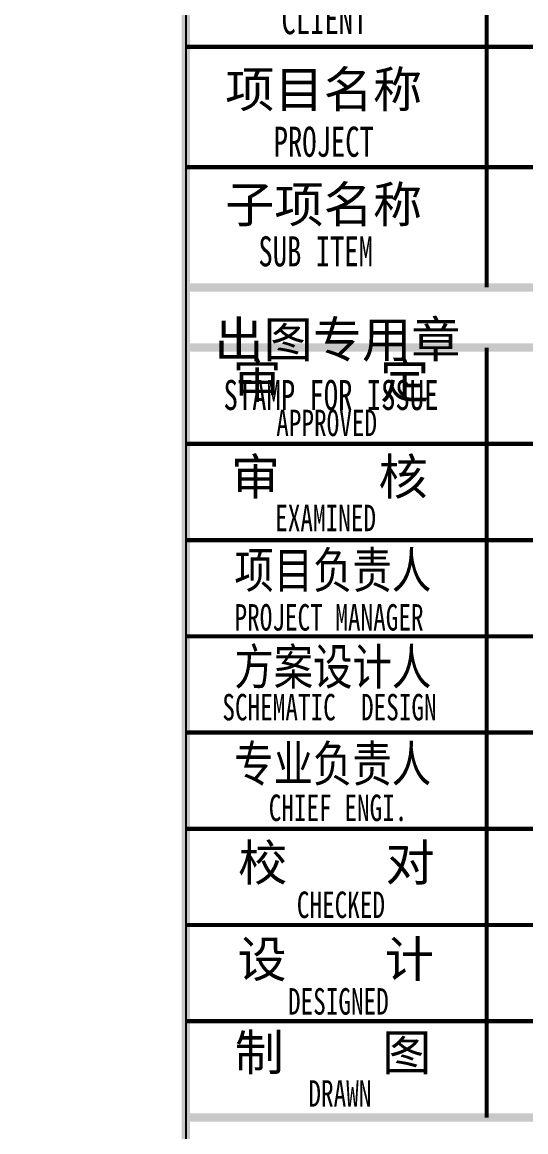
# Model space of a CAD drawing. Extents: x 169490 to 7584583, y -2399407 to 1374371.
# Drawn here: x 2911433 to 2915619, y 768878 to 778102 of the extents above; entities that cross this region are included whole.
import ezdxf
from ezdxf.enums import TextEntityAlignment as Align

# ---------------------------------------------------------------- set-up
doc = ezdxf.new("R2010")
doc.units = 0
doc.header["$LTSCALE"] = 100
for name, color, linetype in [('dsptext_col', 2, 'CONTINUOUS'), ('图框', 140, 'CONTINUOUS'), ('图签文字', 147, 'CONTINUOUS'), ('折板线', 127, 'CONTINUOUS')]:
    doc.layers.add(name, color=color, linetype=linetype)
doc.styles.add('建筑图签-1', font='simhei.ttf', dxfattribs={"width": 0.7})

# ---------------------------------------------------------------- blocks, each defined once
blk = doc.blocks.new('2q3q2342q35q2343r5q23rwetr')
at = {"layer": '图框'}
for points, const_width in [([(3527617.7, 3121310.1), (3527617.7, 3161310.1)], 70), ([(3530117.7, 3135010.4), (3530117.7, 3139010.4)], 35), ([(3527617.7, 3137010.4), (3534617.7, 3137010.4)], 35), ([(3527617.7, 3136010.4), (3534617.7, 3136010.4)], 35), ([(3534617.7, 3135010.4), (3527617.7, 3135010.4)], 70), ([(3534617.7, 3134510.4), (3527617.7, 3134510.4)], 70), ([(3527617.7, 3134510.4), (3534617.7, 3134510.4)], 70), ([(3530117.2, 3128110.4), (3530117.7, 3134510.4)], 35), ([(3527617.7, 3133710.4), (3534617.7, 3133710.4)], 35), ([(3527617.7, 3132910.4), (3534617.7, 3132910.4)], 35), ([(3527617.7, 3132110.4), (3534617.7, 3132110.4)], 35), ([(3527617.7, 3131310.4), (3534617.7, 3131310.4)], 35), ([(3527617.7, 3130510.4), (3534617.7, 3130510.4)], 35), ([(3527617.7, 3129710.4), (3534617.7, 3129710.4)], 35), ([(3527617.7, 3128910.4), (3534617.7, 3128910.4)], 35), ([(3527617.7, 3128110.4), (3534617.7, 3128110.4)], 70)]:
    blk.add_lwpolyline(points, dxfattribs=dict(at, const_width=const_width))
at = {"layer": '图签文字', "style": '建筑图签-1', "width": 0.7}
for s, height, p in [('CLIENT', 250, (3528411.4, 3137116.1)), ('PROJECT', 250, (3528346.6, 3136096.9)), ('SUB ITEM', 250, (3528220, 3135185.7)), ('STAMP FOR ISSUE', 250, (3527930.4, 3133991.4)), ('APPROVED ', 220, (3528368.3, 3133774.8)), ('EXAMINED  ', 220, (3528359.7, 3132984.2, -1799)), ('PROJECT MANAGER', 220, (3528021.5, 3132158.1, -1799)), ('SCHEMATIC  DESIGN', 220, (3527920.3, 3131411.5, -1799))]:
    blk.add_text(s, height=height, dxfattribs=at).set_placement(p)
at = {"layer": '图签文字', "color": 7, "style": '建筑图签-1'}
for s, p in [('项目名称', (3527944.3, 3136507.2)), ('子项名称', (3527944.3, 3135550.5)), ('出图专用章', (3527853.5, 3134428.2)), ('审    定', (3528005.4, 3134089.3)), ('审    核', (3527992.2, 3133287)), ('校    对', (3528051, 3130078.3)), ('设    计', (3528045.5, 3129276.6)), ('制    图', (3528022.5, 3128501.8))]:
    blk.add_text(s, height=300, dxfattribs=at).set_placement(p)
at = {"layer": '图签文字', "color": 7, "style": '建筑图签-1', "width": 0.8}
for s, p in [('项目负责人', (3528020.1, 3132510.8)), ('方案设计人', (3528020.1, 3131708.2)), ('专业负责人', (3528018.9, 3130901.7))]:
    blk.add_text(s, height=300, dxfattribs=at).set_placement(p)
at = {"layer": '图签文字', "style": '建筑图签-1', "width": 0.7}
for s, p in [('CHIEF ENGI.', (3528882.2, 3130684.9)), ('CHECKED  ', (3529010.7, 3129878.8)), ('DESIGNED ', (3528937.2, 3129075.6)), (' DRAWN   ', (3529002.2, 3128310.6))]:
    blk.add_text(s, height=220, dxfattribs=at).set_placement(p, align=Align.MIDDLE)

msp = doc.modelspace()

# ---------------------------------------------------------------- linework, layer by layer
at = {"layer": 'dsptext_col', "ltscale": 10}
msp.add_lwpolyline([(2848994.3, 802196.9), (2912794.3, 802196.9), (2912794.3, 762196.9), (2848994.3, 762196.9)], close=True, dxfattribs=at)

# ---------------------------------------------------------------- block references
at = {"layer": '折板线'}
msp.add_blockref('2q3q2342q35q2343r5q23rwetr', (-614823.3, -2359113.2), dxfattribs=at)

doc.saveas('drawing.dxf')
